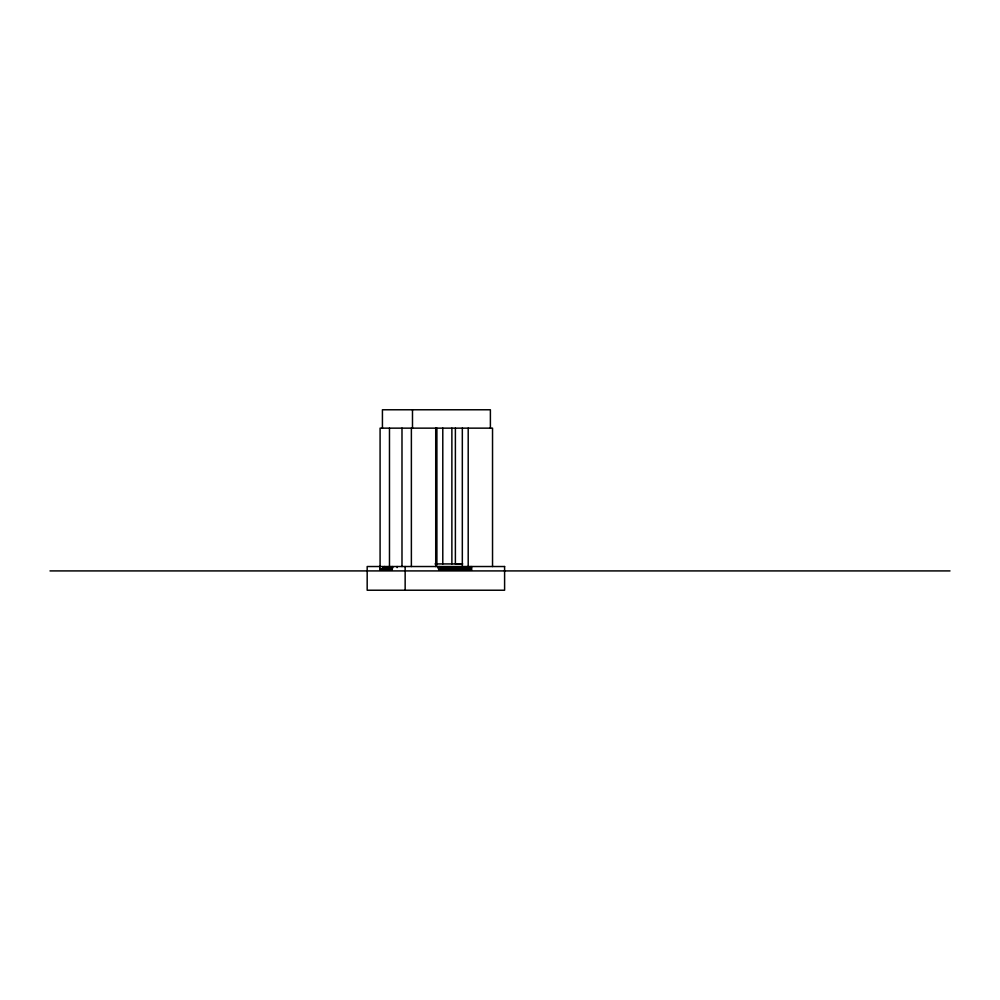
<?xml version="1.0" encoding="UTF-8"?>
<svg xmlns="http://www.w3.org/2000/svg" width="1000" height="1000" viewBox="0 0 1000 1000"><rect width="100%" height="100%" fill="white"/><g stroke="black" fill="none" stroke-linecap="round" stroke-linejoin="round"><path stroke-width="1.5" d="M462.362 563.913L455.387 563.925L455.387 428.15M435.05 563.925L462.675 563.925M392.95 567.625L382.725 567.625L382.725 568.725M439.212 567.625L470.712 567.625L470.712 568.725M392.463 568.725L381.112 568.725L381.112 569.812M438.237 568.725L471.238 568.725L471.238 569.812M50 570.913L950 570.913M492.537 566.525L492.537 428.15L380.087 428.15L380.087 566.525M490.387 428.15L490.387 409.775L382.425 409.775L382.425 428.15M471.7 566.525L471.7 569.812L438.762 569.812L438.762 568.725M470.15 566.525L470.15 567.625M468.2 428.15L468.2 566.525M462.325 428.15L462.325 566.525M451.875 428.15L451.875 563.925M442.788 428.15L442.788 563.925M439.225 566.525L439.225 569.812M437.675 566.525L437.675 567.625M436.9 428.15L436.9 564.975M435.725 428.15L435.725 566.525M412.488 409.775L412.488 428.15M411.375 428.15L411.375 566.525M405.15 566.525L405.15 590.225M401.987 428.15L401.987 566.525M397.125 566.525L397.125 567.625M392.262 566.525L392.262 569.812L379.75 569.812L379.75 566.525M389.475 428.15L389.475 566.525M384.613 566.525L384.613 567.625M504.6 566.525L367.175 566.525L367.175 590.225L504.6 590.225L504.6 566.525"/></g></svg>
